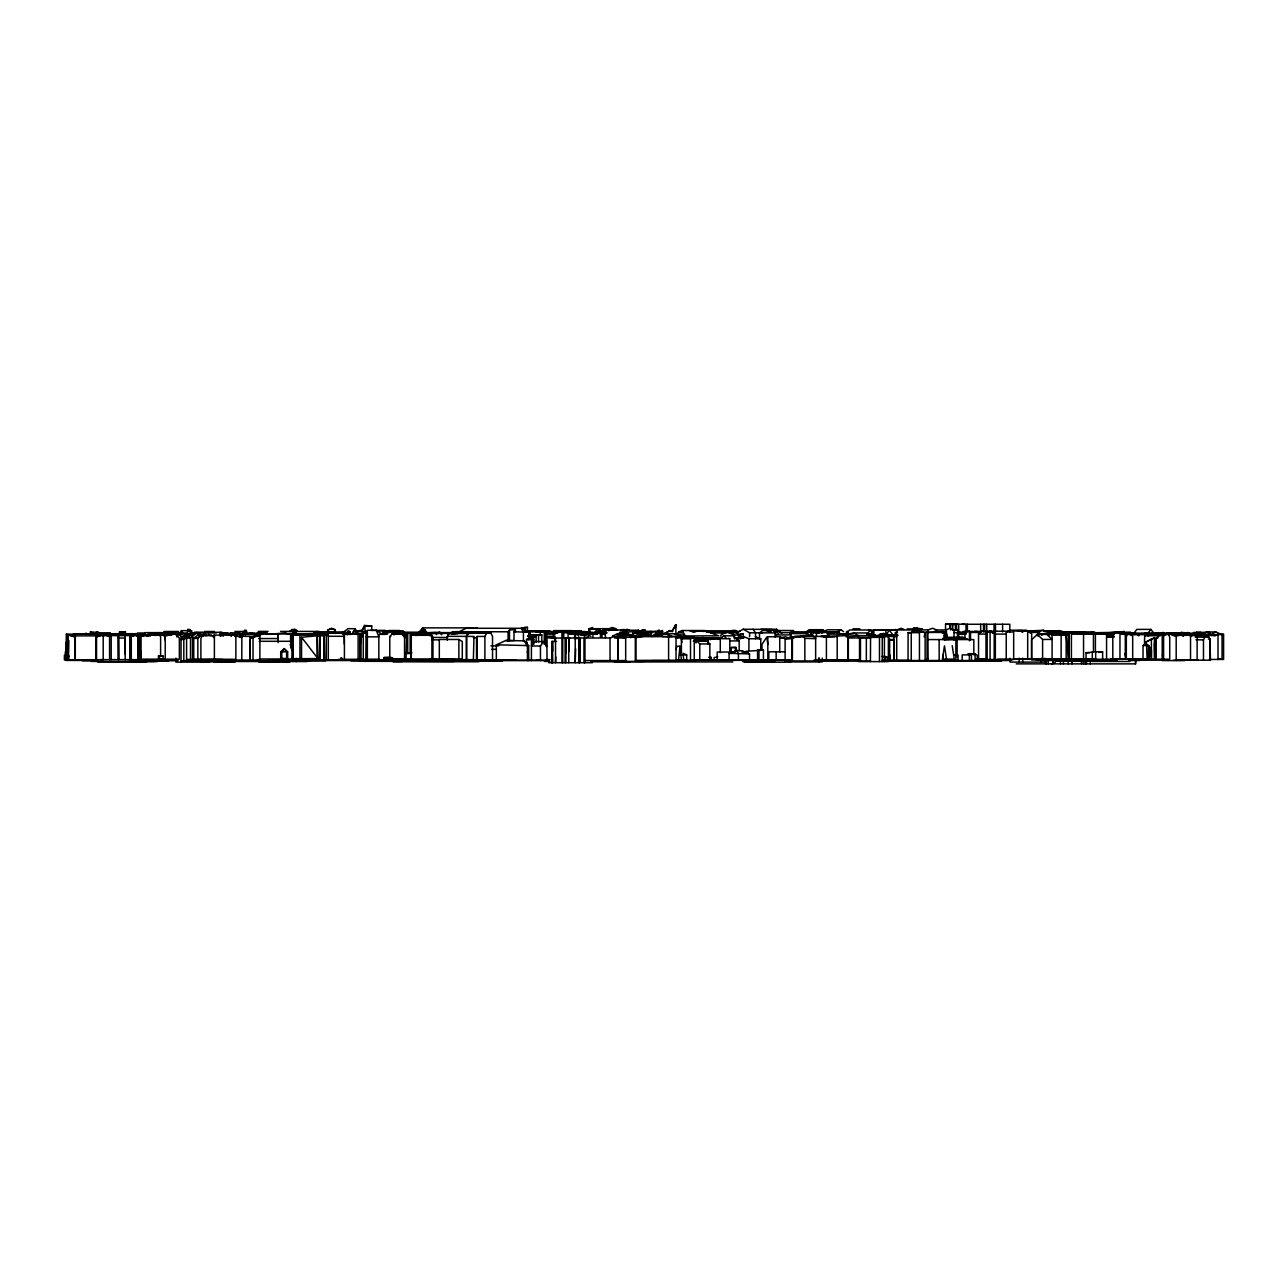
<?xml version="1.0" encoding="UTF-8"?>
<svg xmlns="http://www.w3.org/2000/svg" width="1288" height="1288" viewBox="0 0 1288 1288"><rect width="100%" height="100%" fill="white"/><g stroke="black" fill="none" stroke-linecap="round" stroke-linejoin="round"><path stroke-width="1.5" d="M953.297 624.261L950.206 624.471L950.27 628.303L950.206 624.261M118.383 659.633L118.383 635.258L125 635.274L125.194 638.027L118.593 638.027L118.383 635.596L140.15 635.58L139.313 635.065M125.033 653.966L125 635.596M578.473 637.705L575.205 638.8L578.473 637.705L579.648 639.814L579.391 662.708L579.391 638.043M344.315 644.145L344.105 633.229L327.957 633.229L326.283 635.741L326.283 659.859M946.31 636.755L946.39 632.988L943.074 631.667L935.764 631.667M341.578 659.826L341.819 658.055L342.27 659.826M293.02 645.546L292.618 658.699L292.231 633.986L292.167 658.973L259.226 658.973M575.656 648.766L575.205 662.708L575.205 638.043M165.073 639.862L165.218 635.998L175.055 633.938L179.354 638.027L179.354 659.166L138.396 659.166M69.037 655.85L68.039 659.697L68.94 640.683M555.82 656.912L555.531 662.708L555.531 638.043M359.899 648.218L361.026 636.594L363.28 636.642L361.01 633.921L354.136 634.227M141.133 655.399L140.199 659.166L140.972 651.374M347.261 635.032L345.796 632.038L316.719 632.038L316.429 634.952L317.073 633.777L318.007 635.741M890.266 655.173L889.654 660.857L889.654 639.524L894.21 639.524L894.21 660.857M160.066 634.936L160.903 635.097M136.947 634.726L106.872 634.147M245.622 633.97L246.169 630.396L244.607 630.396L243.979 633.938M118.399 635.644L104.908 635.596L101.961 634.195L102.042 635.87L100.883 634.163L66.348 634.163L65.752 660.438L97.775 660.438M675.717 649.555L677.166 646.206L679.984 646.206L678.567 660.213M220.087 633.165L220.248 632.311L204.873 632.311L203.44 635.548M213.744 637.254L214.146 635.097L235.865 635.161L235.865 659.311L193.731 659.359L193.731 638.381L198.449 634.533L207.819 635.58M312.759 634.437L313.531 633.487L313.821 634.694M221.294 635.757L222.035 632.247L222.969 635.757M365.824 659.923L366.082 631.603L367.354 632.263L367.354 658.619L365.824 658.619M220.506 635.757L220.747 632.327M292.231 658.699L293.133 654.916M313.322 634.372L313.531 633.487M647.252 633.921L647.767 631.812L652.903 631.812M658.039 631.812L656.944 636.336L656.944 631.378M957.338 638.317L958.03 629.88L953.072 629.993M924.14 636.771L925.138 633.084L920.791 631.12L912.532 631.12L911.244 632.601L911.244 660.744M106.598 635.515C103.426 631.474 88.341 640.7 102.573 634.437L95.924 636.369L95.924 659.697M430.192 636.111L431.11 633.422L453.698 633.068L448.82 633.422L447.451 637.447L431.528 637.463M220.087 635.966L221.343 632.327M436.648 634.662L435.264 632.617L416.33 633.02L415.428 635.29L415.428 633.036L396.559 632.537L391.89 633.616L396.688 632.215L407.716 633.938L407.716 653.177M1126.324 636.755L1127.225 634.453L1130.349 634.211L1132.683 636.256L1132.683 659.118M530.946 637.302L530.125 639.363L530.125 637.56L536.114 636.401L536.114 642.197M187.275 634.743L187.935 629.333L191.638 630.911L191.638 634.743M222.599 633.938L223.227 636.111M942.703 632.44L943.074 631.571L944.362 632.44L944.362 640.072M142.195 636.143L143.29 633.68L148.345 635.564L148.345 634.388L151.26 634.372M657.009 632.939L659.15 630.283L660.664 633.744M657.653 633.68L659.15 630.283M1111.769 634.211L1108.147 634.453L1107.374 636.127L1114.088 636.353L1107.374 636.047L1106.569 637.077L1114.104 637.077M420.162 633.052L422.738 627.868L473.743 627.868M1203.475 660.181L1203.475 639.878L1205.166 636.497L1208.611 636.787L1210.14 639.122L1210.14 660.181M180.368 632.569L181.35 630.653L188.612 630.653M394.015 634.952L395.464 632.199L419.711 632.199L424.831 633.213M341.706 633.535L348.018 628.689L355.069 628.689L352.091 634.34L360.56 630.798L367.354 632.263M152.37 634.533L165.653 634.163M672.191 631.523L675.878 624.728L671.692 631.442M1022.849 631.152L1043.86 630.299L1038.675 631.152L1037.967 636.24M352.075 634.195L353.846 630.943L362.234 630.798M382.005 634.469L383.55 631.619L386.77 631.684M484.9 659.746L484.9 636.433L486.623 633.294L490.889 633.068L492.531 636.465L492.531 659.746L466.24 659.746L466.24 636.417L467.963 633.294L490.889 633.068M473.372 659.746L473.968 636.417L447.322 636.32L447.322 640.216M476.512 659.746L476.512 637.689L477.204 636.449L484.9 636.433M346.279 634.243L348.163 630.846L349.161 631.007M552.069 637.995L554.098 637.85M361.365 631.152L364.552 625.469L371.749 625.968L371.749 629.945M214.388 637.995L211.763 635.403L199.511 635.419L197.853 638.365L197.853 659.359M943.975 636.063L944.829 634.565L946.503 634.565L948.21 639.589M946.503 634.565L944.362 638.333L942.703 638.333M447.322 636.32L448.949 633.455L453.328 633.181M472.841 633.181L468.478 633.455L466.82 636.353L466.82 659.649M529.722 639.363L531.525 636.336L533.554 636.449M343.494 634.227L344.105 633.229M383.244 633.551L385.192 630.379L370.735 630.379M327.699 635.209L317.025 635.741L317.025 659.923M957.37 634.34L959.077 631.748L960.912 632.102M416.137 633.326L414.833 635.29L429.645 635.29L431.158 633.02L435.264 632.617M406.026 658.796L406.557 637.431L404.174 634.421L392.405 633.712L389.797 636.514L389.797 658.796L411.935 658.796M176.762 636.932L178.517 634.437L181.045 636.417L181.045 662.129M807.817 632.038L806.674 633.648L790.832 633.632L791.975 632.038L812.342 632.102L813.42 633.374M892.809 634.791L889.332 630.186L885.919 635L885.919 630.09M420.371 633.616L423.253 629.591L424.782 629.591L427.02 632.714M421.965 633.551L424.782 629.591M1133.021 634.582L1136.789 629.381L1150.844 629.381L1154.95 634.485M361.735 630.959L365.261 626.113L371.749 625.968M508.068 641.231L508.068 631.796L509.501 629.816L515.425 629.816L515.425 632.263M527.307 643.034L524.087 640.828L505.862 640.555L514.009 640.555L514.009 631.748L515.425 629.816M731.906 630.798L697.967 630.798C725.53 632.553 678.213 629.896 703.586 631.378L695.166 630.814L696.116 630.814M1147.157 634.421L1150.844 629.381M540.445 660.599L540.445 646.013L543.697 641.585L547.03 646.109M718.108 639.492L718.865 638.526L708.931 638.526L707.82 639.959L708.078 643.646M1041.67 635.274L1043.328 633.744L1055.258 630.991L1061.135 635.177L1061.135 659.182M630.363 637.415L632.521 634.678L634.936 637.399M284.358 648.589L280.72 651.841L280.72 658.49L287.659 658.49L287.659 651.841L284.358 648.589L281.798 651.841L281.798 658.49M616.678 636.916L618.449 634.678L632.521 634.678M1040.076 631.506L1038.225 633.777L1048.593 633.809L1058.607 630.895L1059.879 633.728M1058.591 633.777L1054.598 633.229L1053.761 634.243L1048.867 633.519L1049.414 632.794M140.199 635.789L141.068 634.743L141.068 659.166M551.683 633.036L553.711 630.621L572.017 630.621L573.82 633.519M569.505 633.599L572.017 630.621M732.92 632.875L734.981 630.428L737.348 631.442M774.635 631.716L776.696 629.252L779.031 631.957M867.114 633.97L870.495 629.993L873.86 634.485L873.86 630.09L928.278 629.88L932.48 628.286L936.424 629.832L936.424 632.344M943.074 631.667L942.124 632.746M417.811 633.583L422.738 627.868M695.649 631.7L692.783 631.523L693.958 631.345M919.455 660.744L919.455 632.633L920.791 631.12M908.024 660.744L908.12 632.633L911.244 632.601M729.797 633.1L732.26 630.428L734.981 630.428M1143.036 659.182L1143.036 645.529L1145.129 643.292L1148.655 645.723L1151.424 650.295L1151.391 659.182L1151.391 639.138L1154.805 637.576L1154.805 659.182L1154.418 643.662M163.479 634.936L170.483 634.936M637.496 633.921L639.927 631.41L645.642 632.714M162.739 632.907L164.156 631.474L178.098 631.474L179.483 633.149M176.698 632.907L178.098 631.474M213.486 636.079L214.388 635.161L214.388 659.311M235.012 636.014L235.865 635.161M595.958 633.116L598.469 630.637L596.441 630.637L593.832 633.213M1156.222 659.182L1156.222 638.381L1162.211 632.585L1163.595 632.585L1163.595 659.182L1162.484 655.399M386.577 632.859L389.024 630.508L399.57 630.508M1158.041 637.85L1156.222 638.381M1163.595 632.585L1160.295 635.709L1144.678 635.757L1144.501 642.728L1151.424 639.138M1037.339 634.437L1042.604 639.46L1052.087 639.412L1046.854 634.437L1037.339 634.437L1031.575 639.798L1031.575 659.923L1054.888 659.681M201.975 634.533L197.853 638.317L193.731 638.381L195.438 638.124M1050.783 634.404L1057.448 633.245L1061.135 635.113M278.095 660.583L183.814 660.615L183.814 638.606L187.629 635.209L191.864 635.097M291.41 630.138C292.215 629.848 287.24 632.118 292.473 630.573M186.599 660.615L186.599 637.963L190.511 637.963L197 632.569L201.733 635.274M167.73 634.871L168.97 633.809M1195.505 633.261L1196.616 632.344L1209.706 632.344M846.2 632.134L847.375 631.184M1206.808 635.789L1208.595 634.34L1215.292 635.789M1182.964 635.757L1184.719 634.34L1208.595 634.34M720.459 638.268L723.582 635.821L732.985 635.821L739.167 640.925L739.167 650.585M297.222 631.474L296.095 630.589M1194.926 633.793L1194.121 634.404L1194.121 633.261M759.501 639.09L759.501 632.859L775.247 632.891L778.451 630.508L781.816 633.294M576.976 633.744L580.743 630.959L584.575 633.599M848.39 632.489L846.119 634.131L839.357 634.163M759.501 632.859L762.721 630.508L793.199 630.54L795.26 632.569M833.578 633.342L835.896 631.651M871.348 631.909L873.86 630.09M364.568 632.489L367.627 630.283L376.354 630.331L382.214 634.324L385.981 634.324M943.074 631.571L927.038 632.44L944.362 632.44M820.198 631.394L822.694 629.703L824.996 631.442M322.886 633.133L325.494 632.183L343.783 633.02M186.599 637.963L193.393 633.519L197 632.569M779.852 632.682L789.93 632.649L793.199 630.54M961.782 634.662L965.887 632.006L964.937 631.313L964.937 638.88M250.049 639.717L249.856 660.213L250.049 637.383L256.215 635.789L258.775 636.32L234.931 636.336M251.917 638.091L256.215 635.789M149.311 634.807L155.011 634.324L153.948 634.855M235.012 635.692L241.79 637.335L239.842 637.335L239.842 636.159L241.854 635.161L241.79 660.213M833.626 633.084L836.009 631.635M528.273 635.741L530.398 634.485L527.967 635.87L541.813 634.887L541.813 642.615M738.571 638.961L738.571 635.113L743.16 633.632L743.16 637.415M657.878 633.165L662.451 630.46M149.311 634.855L150.374 635.982L150.197 634.324M663.497 634.276L668.279 631.651M675.862 634.147L680.257 631.571L681.835 632.231L678.921 632.247M743.16 633.632L738.571 635.113L738.958 638.961M821.438 633.374L825.302 631.168L827.862 633.599M805.628 633.406L809.605 631.168L825.302 631.168M636.143 631.555L638.478 630.251L641.327 632.022M736.752 632.794L743.176 629.22L772.043 629.51L777.372 631.474M546.386 646.528L546.386 631.474L545.774 645.755M843.527 631.635L841.08 629.8L837.393 631.732L823.579 631.732M1144.678 642.728L1152.663 638.655M681.996 642.454L681.384 638.816L685.039 636.98L694.264 636.964L694.264 660.647L652.131 660.647M239.842 636.159L241.822 635.161M681.384 638.816L690.513 638.816L694.264 636.964M323.256 632.939L325.349 631.925L327.587 633.036L334.639 632.988L334.639 629.687L331.177 628.48L327.587 630.138L327.587 633.036L314.127 632.392L327.297 632.971L324.222 631.925L321.565 633.229M251.563 638.107L255.185 636.336M985.996 632.988L991.245 630.991L985.996 632.988L985.996 659.472M335.315 633.551L335.315 629.687L331.982 628.48L327.587 630.138M624.809 635.435L633.036 635.435L626.242 633.632L617.725 633.632L612.396 636.175L614.328 636.159M738.427 659.794L738.427 653.773L736.881 650.698L729.105 653.322L729.105 659.794M506.087 640.378L496.331 644.821L496.331 660.599M975.547 653.982C959.109 655.157 973.486 651.712 977.254 655.383L977.254 660.615M584.398 636.079L587.473 634.71L590.967 636.288M1218.029 658.796L1222.054 658.796L1222.054 634.614L1215.856 631.989L1206.55 631.989L1200.48 634.662L1200.48 632.44L1193.38 632.489M1212.781 633.342L1215.856 631.989M243.094 633.744L235.752 634.308L318.474 633.712M632.086 637.254L638.252 634.565L647.429 634.565L652.05 636.626M869.287 634.453L871.332 633.551M644.37 635.886L647.429 634.565M1112.8 659.118L1112.8 632.698L1120.705 632.44L1125.293 634.26L1121.268 634.243M730.86 653.064L731.359 647.445L735.963 647.445L736.768 651.004M614.473 637.19L619.898 634.952L629.526 634.952L635.306 637.286L635.306 661.855L614.473 661.855M730.86 647.639L735.963 647.445M778.532 633.583L775.247 634.936L790.993 634.92M1022.366 631.957L1026.6 630.202L1010.629 630.202L1006.25 631.957L1006.25 659.665M1058.366 631.007L1060.056 630.991L1058.044 630.54M881.33 634.501L883.632 633.551M1112.8 632.698L1115.134 633.084M652.501 635.87L657.202 633.97L666.363 633.97L671.95 636.626L662.756 636.61L657.202 633.97M1163.595 635.709L1168.457 633.793L1169.729 637.463L1169.729 659.182L997.765 659.327M969.365 631.072L968.302 631.474M934.943 629.945L945.795 629.945L949.948 628.367L954.005 629.945L954.005 638.317M970.508 632.44L978.542 632.44L982.1 631.072M678.696 631.893L682.286 630.524L704.842 630.524L718.656 635.821L685.184 635.95L682.286 630.524M1144.678 635.757L1149.862 633.793M1090.26 633.116L1093.528 631.893L1096.877 633.1M1080.036 633.133L1083.369 631.893L1086.782 633.116M588.6 636.53L584.736 637.963L584.736 662.708M893.824 660.744L893.824 636.739L896.818 635.628M916.396 629.413L919.23 628.367L922.063 629.413M530.125 637.56L536.114 636.401M1164.69 634.179L1168.152 632.939L1176.991 632.939M340.66 633.197L343.461 632.183M1147.479 635.725L1152.631 633.857L1156.753 634.05M589.212 632.585L589.212 628.737L608.918 628.689L612.251 627.481L616.163 628.769L612.202 628.737M592.754 627.481L589.212 628.737L590.468 632.585M602.108 630.846L596.457 631.651L601.625 631.619M732.695 633.277L736.237 632.022M693.894 638.574L709.221 638.301L710.251 639.846M322.692 633.133L325.494 632.183M1124.07 631.329L1119.32 632.923L1133.021 632.907M803.986 636.111L803.068 636.417L808.542 634.565L811.939 635.692M148.748 635.258L134.355 634.71L170.934 634.936M1051.507 663.867L1055.258 662.612M575.028 633.567L577.072 632.891L578.715 636.256M548.72 638.043L610.045 637.979L614.408 636.53L618.224 637.785L618.224 660.551L618.143 637.979L617.242 637.785L618.224 637.785M695.81 642.68L695.81 638.703L709.221 638.301M224.273 634.115L227.477 633.084L225.609 633.084M647.623 634.131L647.767 631.812M1158.878 633.857L1162.243 633.004L1166.043 634.308M581.001 635.548L584.398 634.469L584.398 636.288M826.413 660.036L826.413 636.385L815.642 636.417L815.642 660.953L785.1 660.953L785.1 638.8L794.696 637.576M553.904 636.884L546.869 636.803L553.679 637.48M1168.007 634.549L1171.339 633.551L1176.942 635.853M1142.681 634.26L1146.223 633.197M1208.707 635.805L1211.783 634.887L1211.783 635.886M714.76 638.107L711.958 638.945L718.672 638.107L706.066 638.864L692.59 637.544L719.445 638.284M1192.092 635.725L1194.926 634.887L1196.246 636.691M396.302 632.778L407.716 633.938M214.017 636.014L214.146 635.097M785.1 638.8L792.893 638.655M249.244 634.485L254.847 632.939M132.455 635.596L138.009 634.421L138.009 659.633L100.319 659.633M130.49 659.633L130.49 636.272L138.009 634.421M95.924 636.369L98.001 635.982M235.559 634.115L238.924 633.245L243.899 634.276M675.701 638.172L685.039 636.98M867.516 633.535L875.325 635.451L892.053 635.467L884.083 633.616L880.831 634.292M137.365 635.676L149.472 635.274M729.974 632.971L732.808 632.247M953.523 639.717L954.746 639.589M954.746 639.412L944.362 639.572M255.99 635.95L259.886 635.725L259.886 660.213M148.104 635.676L149.199 635.419M250.049 637.383L259.886 635.725M1196.005 636.578L1206.18 635.66L1201.543 636.739M879.253 634.372L883.294 633.455L892.053 635.467L886.257 635.354L891.505 635.354M436.6 633.036L440.142 632.247L423.833 632.762M646.689 633.921L645.723 634.131L649.361 634.131M1115.569 632.923L1120.431 631.845L1106.537 632.923M643.131 635.564L646.801 634.759L653.596 636.192M652.614 635.499L656.011 634.759L662.756 636.192L653.821 636.192M717.77 656.832L714.116 657.621L714.116 660.164M394.096 633.02L400.52 632.553L391.391 632.038L378.833 634.694L378.833 660.197M675.347 634.614L682.64 634.018L685.619 635.998L681.127 635.998L678.132 634.018M737.3 640.168L737.3 638.156L743.981 636.739L748.924 638.735L760.773 638.8L760.773 650.456M846.763 634.388L853.477 632.955L867.42 632.955L872.379 635.386L875.325 635.306L869.464 635.467M880.139 636.916L885.017 635.902L894.5 636.771M163.479 635.741L172.061 633.938M633.986 637.093L641.134 636.98M1133.504 634.308L1136.821 633.616L1138.866 635.886M868.434 637.27L875.019 635.902L882.248 637.399L884.373 637.415L880.348 636.578L884.437 636.691L884.373 661.597M1143.374 634.308L1146.723 633.616L1148.751 635.886M270.383 634.179L285.952 632.859M585.911 634.195L592.094 634.211M144.53 635.177L148.345 634.388M146.285 635.66L150.809 634.759M131.875 634.356L132.809 634.163M139.458 635.226L143.596 635.499L139.458 635.226L143.048 634.646L144.675 635.789M569.843 633.712L575.462 632.778L575.462 638.526M570.681 633.712L575.462 632.778M181.045 636.417L193.168 634.92M1196.005 636.417L1199.869 635.692L1197.502 636.465M527.452 627.353L521.994 627.884L527.452 627.353L527.452 631.989M356.486 634.453L365.824 632.746M596.247 633.261C590.548 633.229 598.743 632.891 595.217 633.487M1102.625 659.231L1102.625 651.776L1095.669 651.776L1086.058 652.758L1086.058 659.231M1098.761 652.452L1102.625 651.776M296.868 630.17L294.163 629.526L296.095 632.199L290.557 630.605M1199.997 635.87L1206.18 634.871M1213.344 635.628L1218.013 634.871L1218.013 659.537M1181.499 634.887L1178.311 635.403M1191.883 635.403L1195.087 634.887M914.673 628.045L913.337 628.254L917.668 628.045L916.122 628.254M317.717 632.971L324.834 632.617L316.832 632.505M1089.89 652.71L1086.058 652.758M96.664 636.562L100.255 636.111M1048.593 635.177L1048.593 633.358L1058.881 630.991L1066.158 635.113L1068.589 635.177L1068.589 659.182M1182.964 634.694L1177.957 635.338L1184.67 634.694L1161.905 634.26M286.983 634.356L314.546 633.503M641.778 636.111L641.778 630.331L643.437 630.154L645.127 630.138L645.127 635.966M645.127 630.138L641.778 630.331M324.125 633.084L327.152 632.794M635.451 631.748L641.021 631.233M318.007 658.699L301.553 637.238L318.072 635.741M640.474 631.233L619.56 632.472L627.61 632.472M824.658 637.286L821.551 635.773L824.207 635.773L824.207 636.691L847.89 635.531L847.89 659.987M745.816 651.342L763.43 650.086L763.43 659.794M152.081 635.145L146.864 635.596L149.183 635.596M130.635 659.633L130.635 636.095L133.662 635.853M154.56 635.419L161.741 634.839M950.27 624.471L945.553 624.133L945.553 629.945M231.067 636.336L231.405 632.875L231.405 635.66M164.349 633.744L166.072 633.632M355.005 634.324L361.01 633.921M303.549 634.356L309.217 633.986M757.569 659.794L757.569 650.182L758.954 650.086L758.954 659.794M386.513 633.825L381.699 634.131L387.543 634.131M596.006 633.438L597.342 633.358M601.947 633.487L606.857 633.181L601.238 633.149M141.6 635.483L148.168 635.097M147.073 635.483L151.984 635.193M389.797 636.514L390.715 636.449M897.623 632.295L895.224 632.44L895.16 636.369M154.463 634.759L166.249 634.308L158.585 634.759M805.547 636.256L813.082 635.837L815.642 638.671L804.855 638.349L802.553 635.837L794.938 636.256L791.862 638.623L791.862 660.953M846.023 636.819L858.581 636.143L847.89 636.143M241.597 634.066L248.552 634.404M130.49 636.272L131.296 636.224L131.296 659.633M376.579 631.072L381.924 630.83L384.355 633.213M391.971 658.651L383.969 658.699L383.969 657.572L389.427 657.347M383.969 658.699L393.049 658.297M698.032 631.281L692.783 631.41L695.166 631.41M1098.262 632.714L1130.88 632.44L1085.865 632.778M1107.374 636.047L1114.088 636.481M696.035 642.68L695.81 638.751L697.098 638.703M869.255 635.419L875.325 635.467M418.954 632.875L426.505 632.682M708.931 638.526L729.797 638.768L729.797 652.517M137.236 634.662L143.564 635.709L138.396 634.791M722.133 634.437L726.818 632.086L734.402 635.032L738.571 634.92M85.314 633.374L86.57 633.342M805.145 633.052L808.301 632.971M171.207 634.759L141.648 635.081M577.394 637.705L579.632 640.249M946.487 637.383L962.651 636.996L967.417 639.331L964.068 638.333L948.435 638.333M608.58 630.17L617.065 630.074M734.402 637.802L744.223 637.641M872.379 635.612L858.581 635.612L853.477 632.955M258.727 632.794L267.083 632.698M1066.158 635.113L1068.396 635.081L1068.396 659.182L1066.158 635.177L1064.629 634.227M232.758 635.306L234.915 635.274M908.024 632.746L919.455 632.633M784.118 637.995L779.739 638.027L785.358 636.755L788.964 638.091M475.369 627.964L477.14 627.948M451.186 633.825L454.841 633.809L454.084 633.229M808.784 632.295L805.322 632.408L809.186 629.703L822.694 629.703M543.166 631.426C520.078 630.653 554.983 633.31 540.219 630.911L540.219 634.871M192.862 633.825L168.358 633.825L173.703 634.372M153.433 633.938L161.95 633.986M600.417 632.505L605.988 632.505M383.969 657.572L391.971 657.54M627.127 632.038L623.215 632.038L626.95 632.44L623.215 630.009L605.408 630.057L605.408 637.785M574.271 631.571L584.994 631.555L590.065 633.793L582.385 633.793M977.222 631.474L963.134 631.474L959.141 634.211L966.097 634.195M144.465 634.855L150.133 634.839M810.796 632.183L818.766 632.955L810.796 632.183L810.796 636.159M380.185 634.308L386.255 634.292M761.144 659.907L758.358 660.197M964.422 624.261L963.344 624.261M623.424 629.43L629.236 630.315L627.063 629.252M90.45 633.326L92.8 633.326M602.752 632.344L606.31 632.344M114.938 634.211L119.221 634.211M594.154 633.342L602.011 633.358M351.592 633.921L348.968 633.938L365.824 633.068L363.28 633.068L363.28 659.923M327.812 635.065L318.072 635.081L316.719 632.038M1173.239 635.467L1178.568 635.467M782.879 637.995L779.739 636.723L767.825 636.755L767.825 660.068M476.512 637.689L473.324 637.576M258.663 638.574L278.095 638.558L277.677 633.76M569.554 638.075L565.11 637.866L565.11 662.708M949.852 624.261L1009.808 624.261L1009.808 631.973M957.193 624.261L953.442 624.471M331.177 628.48L331.982 628.48M528.724 639.846L528.724 632.263L520.996 628.286L466.143 628.286L458.126 632.263M853.01 628.818L859.837 628.818M907.219 628.914L922.401 628.914M760.838 629.252L776.696 629.252M291.941 629.526L295.226 629.349M841.08 629.8L827.25 629.8L823.724 631.667L826.477 631.732M875.518 629.768L896.947 629.768M946.39 629.719L946.39 636.755L946.39 632.988L942.22 632.762M602.655 629.913L605.392 629.913M870.495 629.993L849.549 629.993L846.119 633.986L853.429 633.97M360.028 630.331L363.538 631.796M620.623 630.251L638.478 630.251M868.498 630.186L889.332 630.186M525.23 630.524L540.863 631.973M1017.214 630.637L1022.205 630.637L1022.205 632.44M187.275 630.911L191.638 630.911M385.418 630.814L403.112 630.814L404.947 633.503M540.219 630.911L546.386 631.474M605.521 630.83L596.022 631.313L602.108 631.651M1043.972 630.895L1058.607 630.895M530.35 633.39L530.35 631.039L543.166 631.603L529.255 631.7M557.624 631.104L580.743 630.959M693.089 631.168L690.239 631.168L693.749 631.909M1009.728 631.217L981.955 631.168L978.542 634.05L987.155 634.05M1038.675 631.152L1013.672 630.959L1013.672 659.086L1095.315 658.957M1043.699 631.184L1062.036 631.184L1062.036 635.081M204.647 631.474L214.452 631.474M268.049 631.394L258.308 631.394L258.308 635.177M280.559 631.426L293.245 631.426L293.262 658.699M319.311 631.426L295.999 631.426L296.095 634.92M535.164 631.233L550.894 631.233L553.099 633.245M573.949 631.329L581.033 631.329M638.558 631.233L662.885 631.41M668.633 631.41L672.465 631.41M706.5 631.313L695.971 631.007M974.533 631.41L983.485 631.41M289.816 631.49L295.741 631.49L295.741 634.952M350.223 634.565L349.837 631.684L348.211 631.684L348.211 634.388M452.152 631.667L508.068 631.796M514.009 631.748L528.724 632.263M734.627 631.442L739.892 631.506M1006.25 631.957L1013.415 631.957M1062.423 631.973L1093.528 631.893M194.552 632.183L212.504 632.183M561.938 662.708L561.954 632.231L574.561 634.018M656.848 632.134L662.064 632.134M724.935 632.247L734.031 632.086L739.022 634.018M827.508 632.199L832.917 632.891L827.508 632.199L827.508 636.53M920.743 632.118L928.278 632.118L928.278 629.88M553.534 638.188L553.534 632.344L561.954 632.231M604.78 632.489L606.825 632.472M706.919 632.263L736.446 632.327M793.682 632.472L807.286 632.553M1029.144 632.44L1037.967 632.44M1189.693 633.261L1181.177 632.344L1184.59 633.97M144.771 632.649L161.435 632.601M338.084 632.649L343.719 632.649M459.446 632.601L439.675 632.601L441.832 634.823M585.847 632.682L605.376 632.746M624.809 632.746L628.254 632.746M743.176 629.22L749.6 632.794L762.416 632.794M954.005 632.601L957.338 632.617M1152.261 632.714L1161.486 634.163M1176.878 632.778L1186.023 632.778M97.276 632.827L110.414 632.827M137.365 633.068L145.254 633.068M160.211 632.955L187.517 633.036M190.962 633.004L216.513 632.907M220.683 632.971L228.185 633.438M402.178 633.02L431.158 633.02M570.182 632.891L577.072 632.891M594.299 633.036L600.079 633.036M605.408 633.068L602.011 633.068L602.011 637.174M710.477 632.955L722.649 632.955M995.334 633.004L990.086 631.152L995.334 633.004L995.334 659.665M1064.001 632.859L1093.142 633.68L1087.104 633.68M1113.218 632.859L1108.71 632.859L1110.095 634.018M168.889 633.294L178.887 633.294M221.874 633.31L238.618 633.277M249.695 633.31L252.995 633.31L247.232 632.955L246.169 630.396M450.655 633.229L486.623 633.294M575.945 633.261L600.45 633.165L600.45 637.141M633.471 637.013L633.471 633.245L642.551 633.245M659.73 633.165L665.284 633.165L669.857 630.46L672.577 631.506M957.982 633.31L965.952 633.197M1131.17 633.197L1161.229 633.696M1166.059 633.326L1181.273 633.116M1187.745 632.344L1187.745 633.261L1194.459 633.261M230.938 633.406L244.527 633.406M249.502 633.616L255.137 633.616M286.097 633.632L290.074 633.632M293.519 633.76L294.872 633.76M431.11 633.422L468.478 633.455M597.616 633.487L594.734 633.261M957.338 633.567L965.952 633.567M1129.318 633.551L1146.723 633.616M1167.62 633.551L1171.339 633.551M1218.013 634.871L1173.11 634.71L1181.788 635.306L1178.584 633.422L1187.971 633.422L1191.126 635.242M87.294 633.873L73.513 633.809L74.72 633.841M97.292 633.744L143.29 633.68M221.52 633.841L225.545 633.841M226.366 633.744L227.284 633.744M452.152 633.744L457.739 633.744M844.558 633.712L848.792 634.372M958.385 633.728L965.034 633.728M1043.328 633.744L1051.491 633.744M1065.917 633.793L1062.069 633.793L1064.983 634.388M1121.268 633.905L1126.324 634.549L1126.324 659.118L1124.875 653.531M1168.457 633.793L1144.356 633.133M164.767 634.147L182.445 634.131M230.375 634.308L236.284 634.356M546.225 634.05L555.209 634.05M569.843 634.018L576.621 634.05M582.273 633.97L584.108 633.97M587.57 634.131L597.342 634.131M829.231 634.099L844.558 634.099M995.334 634.099L1006.25 634.099M1061.328 633.921L1065.192 633.921M1087.249 633.986L1110.481 634.099M1158.556 634.05L1168.168 634.05M1189.13 634.082L1198.967 634.131M87.584 634.308L109.625 634.308M122.457 634.26L145.142 634.26M191.3 634.324L194.955 634.324M197.386 634.324L199.898 634.324L199.898 636.127M208.431 634.211L210.234 635.773M225.642 634.34L263.171 634.292M265.843 634.308L276.163 634.227M342.801 634.227L361.026 634.227L361.026 659.859M392.405 633.712L404.174 634.421M528.772 634.485L530.398 634.485M617.129 634.211L620.784 634.211M658.796 634.276L666.621 634.276M1061.038 634.308L1069.137 634.227L1069.137 659.182M1114.2 634.179L1071.407 634.179L1071.407 659.247M1121.623 634.308L1137.191 634.308M1163.74 634.227L1156.302 634.227L1163.821 634.292M1217.756 633.986L1223.6 633.986L1223.6 659.44L1209.4 659.44M67.507 659.697L67.507 634.582L74.028 636.626L72.853 636.401M575.462 634.469L584.398 634.469M810.957 634.63L812.712 634.63L812.712 636.465M1108.147 634.453L1113.879 634.453M1129.785 634.694L1149.202 634.694M530.398 634.887L541.813 634.887M187.629 635.209L190.431 635.209L186.599 638.623L183.814 638.606M411.065 659.005L411.065 635.242L431.899 635.242L432.961 637.222L432.961 659.005M1048.416 633.245L1052.087 635.113L1068.589 635.177M199.511 635.419L202.57 635.419L200.896 638.381L200.896 659.311M208.72 635.403L211.763 635.403M318.007 635.161L295.403 635.145L292.231 633.986M622.12 635.435L633.471 635.435L636.353 637.335M648.862 635.29L650.923 635.29M1172.177 635.354L1193.847 635.306L1185.234 634.71M200.365 635.628L203.923 635.628M211.86 635.741L214.983 635.741M75.3 659.697L75.3 635.853L74.704 659.697M98.403 635.87L72.853 635.87M104.908 635.596L101.961 635.596L100.77 633.857M319.376 659.923L319.859 635.209L323.739 635.837M813.082 635.837L800.637 636.014L803.776 636.353M546.225 636.24L555.209 636.24M528 636.336L531.525 636.336M803.068 636.417L815.642 636.417M820.826 636.546L837.184 636.546M1195.441 636.497L1205.166 636.497M800.637 636.723L789.979 636.723L789.979 638.478M893.824 636.739L896.706 636.739M1107.374 636.755L1112.752 636.755M1195.055 636.787L1208.611 636.787M366.275 636.868L378.833 636.868L376.354 630.331M793.328 636.916L803.937 636.916M301.553 637.238L301.553 658.699M619.898 634.952L625.678 637.286L635.306 637.286M688.243 637.383L675.588 637.512M858.404 637.367L879.479 637.367L879.479 661.597M402.194 634.421L404.561 637.431L406.557 637.431M565.11 637.866L569.827 638.075M636.996 637.673L630.299 636.626M780.48 637.721L782.879 637.721M191.51 637.302L196.501 637.963M614.585 637.979L625.678 637.979L618.771 636.546M870.559 637.995L848.341 637.995L848.341 661.082L870.559 661.082M695.81 638.703L705.518 638.703L705.518 639.589M735.013 638.606L738.137 638.606M946.487 638.945L948.21 638.945M439.321 659.021L462.279 659.021L462.279 641.505L458.866 639.476L439.321 639.476L439.321 660.052M928.133 639.572L973.825 639.589L973.825 654.884M431.85 639.846L439.321 639.846M891.908 640.039L889.654 640.039L888.366 636.546L884.437 636.691M693.314 641.134L707.16 641.215L709.865 643.936L709.865 660.341M729.797 640.925L739.167 640.925M259.226 641.295L291.78 641.295L291.78 650.279L290.38 644.241L292.167 650.279M694.264 641.183L707.16 641.215M543.697 641.585L534.601 641.585L531.413 646.013L540.445 646.013M556.609 641.44L551.827 641.44L551.827 662.708M697.05 641.215L699.77 643.936L709.865 643.936M497.538 644.821L496.331 644.821L527.452 645.578L527.452 660.599M527.339 651.213L528.676 660.599L528.676 645.578L526.534 645.578L526.534 639.572L530.237 638.124L533.796 639.057L533.796 644.193M1143.036 645.529L1148.477 645.529L1151.391 650.295L1148.655 659.182L1148.655 645.723M490.97 645.819L498.746 645.819M491.646 649.345L495.574 649.345M734.659 650.714L742.049 650.698L749.519 653.902L749.519 659.794M280.72 651.841L287.659 651.841M785.278 651.809L768.823 651.809L768.823 660.036M735.239 652.05L717.191 652.05L717.191 659.923L779.063 659.794M741.904 652.05L748.296 652.05M406.557 652.791L411.935 652.791M406.026 653.531L411.419 653.531M679.839 654.9L686.681 654.9L686.681 660.148L677.874 660.148M954.424 654.98L958.014 654.98L958.014 660.615M971.49 660.615L971.49 655.351L969.381 654.884L962.184 654.884L962.184 660.615M158.488 655.834L163.125 656.123L163.125 658.925L158.488 658.925L158.488 655.834L159.454 655.834L159.454 658.925M162.143 656.123L163.125 656.123M887.174 657.347L882.248 656.397L887.174 657.347L887.174 660.181L882.248 660.181M708.641 657.299L711.314 657.299L711.314 660.374M291.78 658.699L318.072 658.619M1128.723 658.828L1147.914 658.828M391.89 658.941L436.648 658.941M976.481 658.957L984.934 658.957M1110.755 659.054L1148.123 658.957M338.567 659.359L379.091 659.15M429.725 659.198L454.342 659.198M927.038 659.166L928.133 659.166M976.401 659.279L985.32 659.279M186.599 659.472L222.599 659.472M447.322 659.649L473.871 659.649M546.225 659.569L549.831 659.569M976.127 659.585L1009.116 659.553M1035.971 659.649L1065.385 659.649M134.838 659.842L176.311 659.842M208.254 659.697L231.003 659.697M276.839 659.907L371.121 659.923M549.767 659.907L546.209 659.907L549.284 659.971M824.03 659.81L849.774 659.891M978.123 659.714L1013.093 659.665M1128.964 659.665L1147.914 659.665M170.129 659.987L178.002 659.987M209.316 660.164L227.477 660.164M257.214 660.197L260.257 660.197M318.667 660.132L343.558 660.132M364.037 660.197L403.611 660.132M421.595 660.052L442.766 660.052M477.574 660.148L540.541 660.164M692.236 660.148L789.93 660.197M814.048 660.036L858.484 660.132M992.517 660.019L1005.107 660.019M1147.012 660.181L1168.812 660.181M1176.186 660.181L1210.495 660.181L1209.899 639.878M132.68 660.358L169.436 660.358M209.976 660.213L260.257 660.197M269.16 660.229L443.99 660.197M478.524 660.245L516.053 660.245M536.951 660.229L545.919 660.229M790.993 660.325L635.998 660.358L635.998 636.642L676.039 636.642L676.039 660.358M821.325 660.261L858.71 660.325M887.384 660.325L909.392 660.325M983.533 660.213L1011.177 660.213M1043.28 660.261L1070.07 660.245M1129.318 660.261L1147.012 660.261M1173.11 660.309L1198.243 660.213M305.691 660.567L404.48 660.486M425.346 660.696L547.03 660.599L546.869 636.24M584.736 660.551L625.678 660.551M784.473 660.519L790.768 660.519M821.116 660.519L824.964 660.519M887.4 660.503L1010.71 660.503M1043.409 660.503L1117.179 660.551M1128.594 660.503L1139.703 660.503M1161.905 660.583L1184.67 660.583M82.287 660.76L92.044 660.76M95.312 660.825L96.294 660.825M145.818 660.744L147.605 660.744M162.208 660.76L177.857 660.76M181.045 660.792L268.548 660.905M305.964 660.776L325.864 660.776M350.932 660.841L403.305 660.744M477.703 660.808L502.529 660.873M644.177 660.728L695.536 660.728M888.366 660.857L943.074 660.728M132.455 661.259L168.197 661.13M209.268 661.066L219.572 661.163M228.121 661.243L254.428 661.243M280.365 661.179L293.117 661.179M294.839 661.179L310.215 661.179M380.942 661.227L404.255 661.227M820.633 661.179L847.794 661.179M888.672 661.195L1001.549 661.034M1054.985 661.05L1093.432 661.05M90.836 661.436L154.914 661.436M208.753 661.291L214.629 661.291M227.332 661.501L280.543 661.517M359.529 661.291L453.891 661.501M544.438 661.452L549.831 661.452M619.512 661.404L644.451 661.404M1092.224 661.452L1129.834 661.452M127.705 661.597L157.377 661.597M200.493 661.758L232.226 661.758M281.879 661.549L307.075 661.549M403.595 661.662L478.766 661.774M590.967 661.807L630.379 661.807M742.596 661.549L774.7 661.549M858.404 661.597L888.366 661.597L888.366 636.594M97.647 661.984L146.526 662.064M213.679 662.064L235.189 661.935M258.775 662L289.816 662M393.114 661.919L402.323 661.919M636.288 661.935L732.808 661.935M789.786 661.935L822.259 661.935L822.259 658.023M209.638 662.129L175.893 662.129L175.893 658.136M744.255 662.177L790.591 662.177M548.72 662.708L592.383 662.708M1016.2 663.867L1135.694 663.867L1135.694 659.987M945.553 624.133L957.193 624.455M602.269 632.505L603.831 632.505M1071.745 632.971L1087.491 632.971M644.177 632.601L652.984 632.617M658.281 632.633L661.694 632.633L658.281 632.762M596.022 632.762L586.346 631.748M1164.046 634.018L1166.187 634.082M601.818 633.438L603.009 633.438M641.778 633.905L633.471 633.245M644.741 633.921L648.25 633.921M162.143 634.92L159.793 635.789L160.614 634.759L160.614 655.431M834.624 636.723L824.207 636.691M327.957 633.229L328.295 636.272L344.411 636.304L344.105 634.227M757.569 650.182L763.43 650.086L761.997 650.182L761.997 644.354L766.779 637.077L767.825 644.354M1062.036 632.263L1073.387 633.261M1206.55 631.989L1212.652 634.582L1222.054 634.614M580.308 634.276L583.995 634.292M165.218 635.998L164.349 635.998L165.218 634.92L165.218 659.166M737.3 638.156L743.45 638.172M913.755 631.345L912.532 631.12M554.452 631.152L567.928 632.006M1196.858 635.757L1202.831 635.789M575.833 633.31L587.473 633.358M322.354 632.988L327.651 633.02M718.318 637.737L711.813 637.705L722.504 638.22M1196.005 639.814L1203.475 639.878M1208.353 639.122L1210.14 639.122M579.906 634.131L581.854 634.147M749.519 653.902L729.105 653.322L730.505 653.37M1095.991 633.986L1095.991 633.149L1099.308 633.197M791.975 632.038L796.548 632.102L797.658 633.374M193.039 634.678L189.272 634.678M415.428 633.036L416.314 633.052M892.053 635.161L898.058 635.306M406.445 632.811L406.445 633.905L401.808 633.809L397.09 632.553M399.055 632.537L417.231 633.052M1204.441 634.05L1200.625 633.954L1204.441 634.018M1064.162 633.471L1061.908 633.406L1065.788 634.469M109.561 659.633L109.561 636.111L108.128 635.918M150.181 634.018L153.852 634.115M82.722 633.809L83.945 633.841M443.603 632.794L446.083 632.891M1163.016 634.05L1159.538 633.889M836.878 632.601L839.583 632.263L816.495 632.601L818.766 632.955M576.525 633.326L580.115 633.471L576.219 633.261M895.112 629.51L896.094 629.558M1141.393 633.551L1144.694 633.728M1062.536 631.764L1073.339 632.392M893.824 634.904L897.414 635.113M793.827 632.778L797.691 633.036M705.518 638.703L682.801 637.802L688.339 638.188M961.814 624.278L964.422 624.39M1074.305 632.102L1087.153 633.036M525.601 631.152L530.35 631.973M869.255 634.759L874.455 635.226M715.661 638.816L702.25 637.576L714.76 638.768M644.177 633.245L647.751 633.583M96.713 632.07L98.452 632.279L90.047 632.07L91.625 632.279M353.878 630.943L362.459 631.249L360.688 630.943M959.64 633.712L964.197 634.372M75.3 635.853L68.039 634.791L68.683 659.697M143.596 635.499L139.458 634.791L139.458 659.166M295.145 634.582L298.719 635.209M530.35 631.039L533.329 631.603M198.449 634.533L204.035 635.58M866.631 634.099L872.379 635.258M255.185 635.789L257.761 636.32L256.618 634.308M1184.719 634.34L1191.497 635.789M137.236 634.598L141.889 635.596M875.325 635.306L869.803 634.099M889.654 639.524L892.826 640.249M1063.985 631.684L1069.539 632.971M1061.779 631.684L1067.237 632.955M553.534 632.344L557.06 633.229M201.556 634.968L203.102 635.37M102.477 634.421L103.555 634.71M109.561 636.111L103.201 634.421L103.201 659.697L65.302 659.859L65.302 651.825L66.107 651.841L66.107 659.859M617.725 633.632L624.39 635.435M406.445 633.905L401.808 633.809L400.697 632.649M416.233 635.58L411.291 634.163L411.291 659.005M600.981 633.471L604.732 634.549M1187.745 633.261L1191.142 634.243M1055.194 631.007L1051.926 630.975L1053.407 630.959M256.425 632.939L261.625 634.485M555.804 632.247L557.913 632.907M67.507 634.582L71.291 635.87M292.618 633.986L299.943 635.338L299.943 658.699M903.838 629.317L901.085 628.286L896.706 629.896L896.706 660.744M755.38 636.739L760.773 638.8M766.119 630.46L769.822 631.877M767.407 630.46L771.061 631.877M542.892 631.136L548.012 633.133M145.286 635.37L146.526 635.87M725.901 633.438L723.244 632.392L720.298 636.095M778.016 631.78L773.251 630.331L776.825 631.78M1169.134 634.582L1165.801 633.197L1156.688 633.197L1160.021 634.598M638.252 634.565L642.905 636.642M686.681 654.9L682.962 653.209L683.767 660.148M147.991 634.823L148.603 635.177M135.288 634.694L136.415 635.258M770.144 631.587L767.407 630.202L773.251 630.202L776.825 632.038M824.207 635.773L826.01 636.707M600.224 632.746L603.412 634.421M809.589 632.311L811.118 633.149M1076.72 631.877L1079.006 633.165M728.783 638.204L729.797 638.768M1178.617 633.358L1183.35 636.047M1170.631 633.358L1175.364 636.063M138.17 634.71L137.043 633.938M526.534 644.129L528.676 645.578M1200.48 632.44L1202.831 634.34M723.582 635.821L726.062 637.866M552.6 633.664L549.638 631.136L547.062 631.136L549.976 633.648M231.067 632.891L234.271 635.419M364.552 625.469L365.261 632.054M577.781 638.043L579.648 639.814M1095.991 633.149L1096.796 633.986M284.036 648.589L285.759 650.762M135.353 633.857L136.689 635.596M181.35 630.653L182.977 632.859M292.167 635.048L291.329 633.777L290.605 634.984L290.605 642.889M423.253 629.591L426.215 633.728M836.878 632.118L838.971 635.065M524.087 640.828L527.452 645.578M111.187 635.725L111.187 659.633M752.997 629.172L755.541 632.794L755.541 638.703M520.996 628.286L523.314 631.748M66.348 634.163L67.507 635.87M244.607 630.396L245.815 632.199M1148.719 649.313L1150.748 652.597M355.069 628.689L356.76 631.603M927.891 631.861L928.133 660.615M658.184 630.283L659.923 634.276M187.935 629.333L188.579 630.911M944.829 634.565L945.183 635.499M189.867 629.349L190.35 634.743M1146.481 643.34L1147.125 659.182M204.873 632.311L205.935 635.966M958.03 629.88L958.739 632.617M630.396 635.725L630.879 637.673M952.218 645.707L954.295 659.134L942.414 659.134L944.474 645.851L946.487 659.134M315.319 633.487L315.544 634.614M679.984 646.206L681.4 660.213M1081.131 660.293L1081.727 663.867L1081.727 660.116M1071.487 660.164L1072.002 663.867L1072.002 660.164M317.363 635.209L317.878 659.923M220.248 632.311L220.699 636.143M569.183 651.342L568.749 638.075L568.749 662.708M552.777 651.116L552.536 641.44L552.536 662.708L551.972 641.44L551.972 662.708M579.391 639.83L579.648 662.708L579.648 638.043M565.915 638.043L566.076 653.225M1197.116 634.871L1197.116 660.181M1196.616 632.344L1196.616 633.261M1190.531 634.871L1190.531 660.181M1176.186 634.356L1176.186 660.583M1162.211 632.585L1162.211 659.182M1154.386 637.592L1154.386 659.182M1148.477 645.529L1148.477 659.182M1135.453 659.987L1135.453 663.867M1125.293 633.905L1125.293 659.118M1119.964 632.746L1119.964 659.118M1106.569 634.179L1106.569 659.247M1095.669 651.776L1095.669 659.231M1095.396 634.179L1095.396 651.535M1093.448 634.179L1093.448 651.535M1092.305 651.953L1092.305 659.231M1090.26 659.987L1090.26 663.867M1086.492 659.987L1086.492 663.867M1085.655 659.987L1085.655 663.867M1083.916 659.987L1083.916 663.867M1083.546 634.179L1083.546 659.247M1068.171 660.245L1068.171 663.867M1066.158 634.227L1066.158 659.182M1063.308 659.939L1063.486 663.867M1060.427 659.971L1060.427 663.867M1054.598 633.229L1054.598 635.177M1052.087 635.113L1052.087 659.923M1049.092 633.213L1049.092 635.177M1048.11 660.068L1048.255 663.867M1046.049 660.164L1046.049 663.867M1044.938 658.2L1044.938 662.096L1010.114 662.096L1010.114 658.249M1042.604 639.46L1042.604 659.923M1041.364 658.2L1041.364 662.096M1031.656 659.086L1031.656 633.777L1027.679 630.959L1027.679 659.086M1022.72 658.104L1022.72 662.096M1019.146 658.104L1019.146 662.096M1002.595 624.261L1002.595 631.973M995.479 624.261L995.479 631.973M994.191 633.004L994.191 659.665M994.062 624.261L994.062 631.973M990.086 630.991L990.086 659.665M987.155 632.988L987.155 659.472M986.737 624.261L986.737 631.973M984.724 624.261L984.724 631.973M983.485 624.261L983.485 631.973M980.667 624.261L980.667 631.973M978.542 632.44L978.542 659.472M975.096 654.191L975.096 660.615M970.508 640.12L970.508 631.925L969.429 631.313L969.429 640.78M969.381 654.884L969.381 660.615M967.401 624.261L967.401 631.973M966 624.261L966 631.973M958.691 624.261L958.739 638.317M957.113 639.589L957.113 656.799M956.565 624.261L956.565 630.041M955.905 639.572L955.873 660.615M955.422 624.261L955.422 630.041M952.782 624.261L952.782 630.041M950.721 624.261L950.721 630.041M946.664 639.412L945.408 639.572M945.795 629.945L945.795 636.546M942.945 654.916L942.945 660.615M939.161 639.572L939.161 660.615M927.038 632.118L927.038 660.744M925.138 633.084L925.138 660.744M885.275 656.397L885.275 660.181M882.248 637.399L882.248 661.597M870.559 637.367L870.43 661.597M866.341 638.172L866.341 661.082M860.465 638.172L860.465 661.082M859.531 637.995L859.531 661.082M846.763 633.712L846.763 635.612M837.184 635.531L837.184 660.019M829.231 632.199L829.231 636.175M819.393 658.039L819.393 661.935M818.588 658.071L818.588 661.935M816.495 632.15L816.495 636.53M804.855 638.349L804.855 660.953M792.394 638.8L792.394 660.953M790.832 633.648L790.832 637.415M789.93 632.649L789.93 633.648M779.739 636.723L779.739 652.211M776.149 651.809L776.149 660.036M775.247 632.891L775.247 637.158M749.6 632.794L749.6 636.723M748.924 638.735L748.924 650.424M741.115 633.632L741.115 634.839M740.681 635.097L740.681 638.961M735.464 647.639L735.464 651.261M734.402 635.032L734.402 638.896M720.282 638.977L720.282 652.549M707.82 638.768L707.82 643.646M699.77 643.936L699.77 660.341M690.513 638.816L690.513 660.647M681.384 638.172L681.384 652.71M675.878 624.728L675.878 632.569M675.476 624.712L675.476 628.077M668.601 636.642L668.601 660.358M655.206 631.378L655.206 635.226M651.132 631.378L650.923 635.87M643.437 630.154L643.437 635.982M633.036 631.233L633.036 635.193M625.678 637.286L625.678 661.855M623.215 630.009L623.215 633.873M610.045 637.979L610.045 660.551M608.918 628.689L608.918 630.83M599.838 632.585L599.838 628.786L588.97 628.786L588.97 632.585M599.467 628.786L599.467 632.585M592.947 633.165L592.947 637.013M584.462 638.043L584.462 662.708M584.269 638.043L584.269 662.708M578.827 640.265L578.827 662.708M574.561 632.778L574.561 637.946M568.105 632.36L568.105 638.204M565.915 637.866L565.915 662.708M563.741 632.36L563.741 638.204M563.242 632.231L563.242 638.107M562.759 638.043L562.759 662.708M554.677 638.043L554.677 641.44M544.277 630.911L544.277 644.354M538.561 635.87L538.561 641.907M532.958 637.56L532.958 643.565M531.413 660.599L531.413 639.572L530.237 638.124L526.534 639.572L533.796 639.057L528.933 639.572M524.86 627.353L524.86 632.07M523.427 631.828L523.427 641.36M509.501 629.816L509.501 641.231M477.204 636.449L477.204 659.746M458.866 639.476L458.866 659.021M431.899 635.242L431.899 659.005M410.131 632.891L410.131 652.936M406.139 633.938L406.139 637.785M404.561 637.431L404.561 658.796M359.787 634.227L359.787 659.859M358.112 634.227L358.112 659.859M349.837 631.684L349.837 634.565M344.411 634.227L344.411 659.859M341.594 658.023L341.513 660.325M340.805 657.894L340.805 659.826M328.295 636.272L328.295 659.859M324.689 659.859L324.206 636.417L323.739 659.859M320.229 635.837L320.229 659.923M316.8 631.426L316.8 633.503M296.176 658.313L296.176 661.646M293.551 631.49L293.551 634.984M286.628 651.841L286.628 658.49M278.095 633.712L278.095 642.567M253.028 637.383L253.028 660.213M245.3 635.177L245.3 631.474L234.963 631.474L234.963 635.097M242.997 631.474L242.997 635.097M240.228 636.159L240.228 637.335M192.508 637.963L192.508 659.472M190.511 637.963L190.511 659.472M140.199 635.209L140.199 659.166M138.396 634.598L138.396 659.842M136.689 634.469L136.641 636.192M129.975 635.596L129.991 659.633M125 635.274L125.194 659.633M118.593 638.027L118.593 659.633L118.383 635.258M96.536 636.369L96.536 659.697M68.039 634.582L68.039 659.697M66.252 642.535L66.252 660.1M64.4 655.27L64.4 660.003M1045.711 660.164L1045.598 663.867L1045.598 660.116M1053.004 660.164L1052.876 663.867L1052.876 660.068M184.554 635.193L181.045 639.54L183.814 639.347L187.163 635.193L184.554 635.193M994.706 631.217L992.404 633.133L994.69 631.168M119.929 632.022L119.092 632.183L125.725 632.022L119.929 632.022M324.834 632.553L322.29 632.875L324.834 632.617M675.282 633.825L666.492 633.825L671.95 636.401L681.127 636.594L675.282 633.825M1202.831 634.694L1200.48 634.694L1202.831 634.678M949.9 628.335L949.852 624.503L949.852 628.335"/></g></svg>
